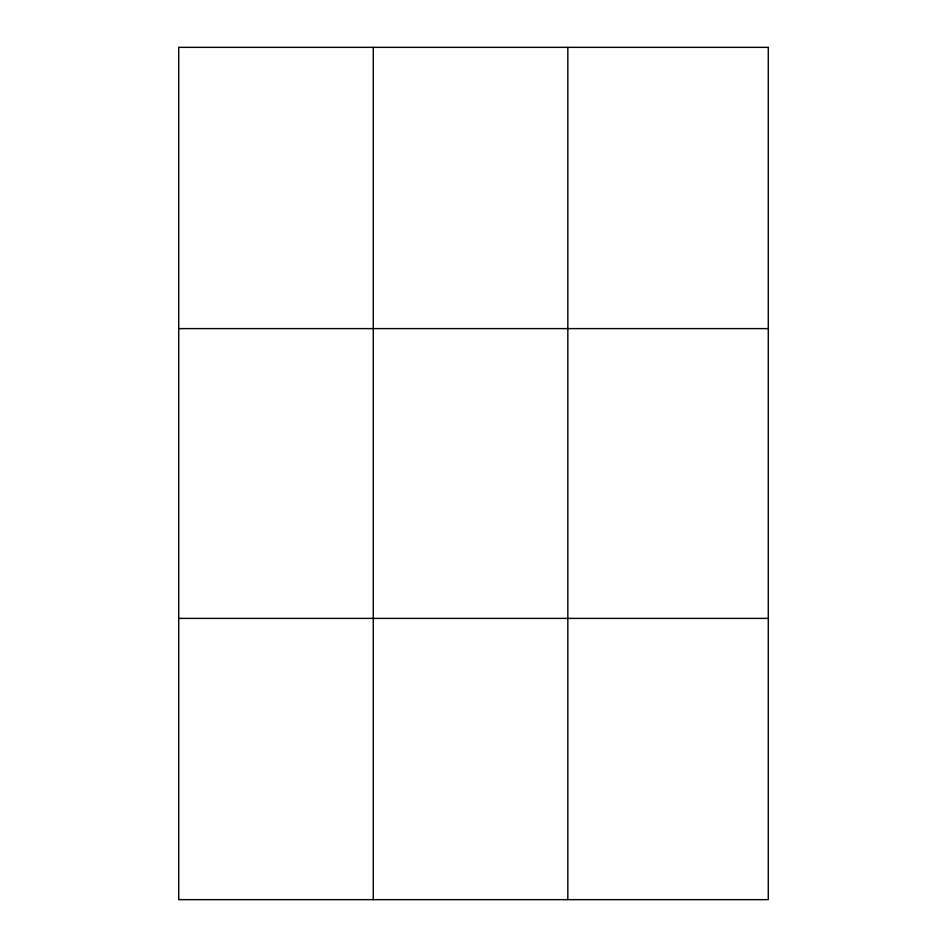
<?xml version="1.0" encoding="UTF-8"?>
<svg xmlns="http://www.w3.org/2000/svg" width="947" height="947" viewBox="0 0 947 947"><rect width="100%" height="100%" fill="white"/><g stroke="black" fill="none" stroke-linecap="round" stroke-linejoin="round"><path stroke-width="1.42" d="M373.272 899.65L373.272 47.35M567.833 899.65L567.833 47.35M178.723 328.609L768.277 328.609M178.723 618.391L768.277 618.391M768.277 47.35L768.277 899.65L178.723 899.65L178.723 47.35L768.277 47.35"/></g></svg>
